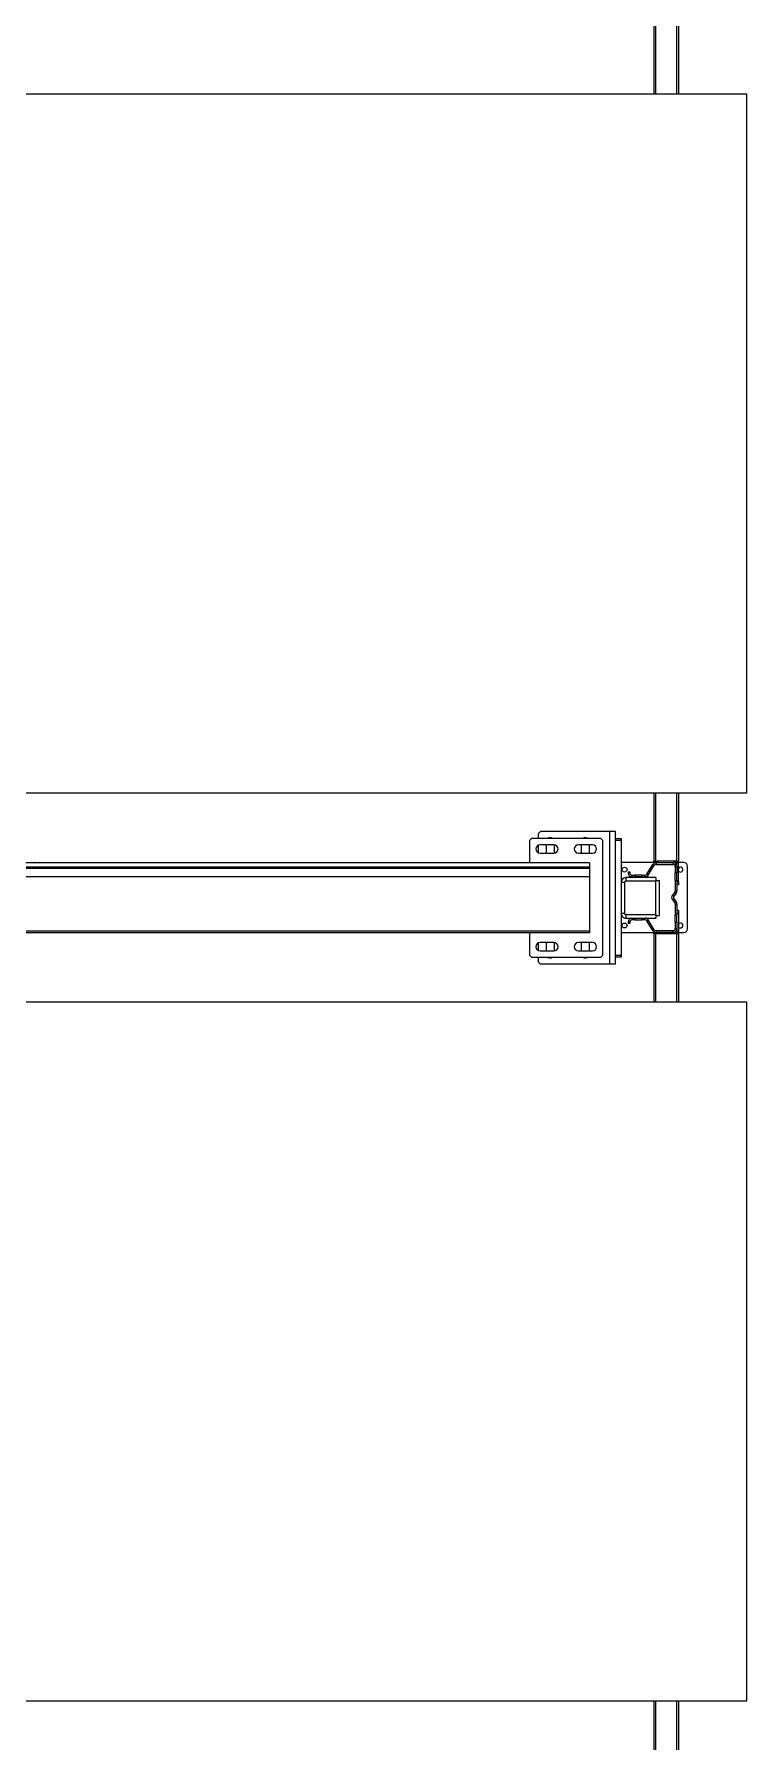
# Model space of a CAD drawing. Header units: millimetres. Extents: x 6622 to 532820, y 3370 to 359312.
# Drawn here: x 460130 to 461150, y 300081 to 302526 of the extents above; entities that cross this region are included whole.
import ezdxf

# ---------------------------------------------------------------- set-up
doc = ezdxf.new("R2010")
doc.units = ezdxf.units.MM

# ---------------------------------------------------------------- blocks, each defined once
blk = doc.blocks.new('A$C6F3A12F4')
at = {"color": 2, "linetype": 'Continuous', "lineweight": 25}
for p, q in [((12185.2, 3700), (12185.2, 2659)), ((13185.2, 3700), (12185.2, 3700)), ((13185.2, 2622.1), (13185.2, 3700)), ((13485.2, 3700), (13485.2, 2622.1)), ((14485.2, 3700), (13485.2, 3700)), ((14485.2, 2659), (14485.2, 3700)), ((12085.2, 3602), (12185.2, 3602)), ((12085.2, 3599.5), (12185.2, 3599.5)), ((13185.2, 3602), (13283.2, 3602)), ((13185.2, 3599.5), (13283.2, 3599.5)), ((13283.2, 3599.5), (13283.2, 3602)), ((13283.2, 3599), (13283.2, 3599.5)), ((13285.2, 3599), (13283.2, 3599)), ((13283.2, 3599), (13283.2, 3572)), ((13285.2, 3610), (13285.2, 3601.8)), ((13285.2, 3599), (13285.2, 3594.5)), ((13287.7, 3594.5), (13285.2, 3594.5)), ((13285.2, 3570.1), (13285.2, 3594.5)), ((13286.2, 3602), (13286.2, 3600)), ((13312.2, 3602), (13286.2, 3602)), ((13290.7, 3600), (13286.2, 3600)), ((13287.7, 3570.1), (13287.7, 3594.5)), ((13380.2, 3615), (13290.2, 3615)), ((13290.7, 3600), (13290.7, 3597.5)), ((13290.7, 3600), (13299.8, 3600)), ((13290.7, 3597.5), (13299.8, 3597.5)), ((13299.8, 3600), (13299.8, 3597.5)), ((13310.6, 3600), (13299.8, 3600)), ((13310.6, 3597.5), (13299.8, 3597.5)), ((13310.6, 3600), (13325.8, 3600)), ((13310.6, 3597.5), (13310.6, 3600)), ((13310.6, 3597.5), (13325.8, 3597.5)), ((13312.2, 3600), (13312.2, 3602)), ((13312.2, 3602), (13317.2, 3602)), ((13317.2, 3602), (13317.2, 3600)), ((13325.8, 3597.5), (13325.8, 3600)), ((13329.2, 3598.8), (13327.6, 3596.8)), ((13327.6, 3596.8), (13331.8, 3593.5)), ((13329.2, 3598.8), (13333.3, 3595.5)), ((13331.8, 3593.5), (13333.3, 3595.5)), ((13337.1, 3595.5), (13341.2, 3598.8)), ((13337.1, 3595.5), (13338.6, 3593.5)), ((13338.6, 3593.5), (13342.8, 3596.8)), ((13342.8, 3596.8), (13341.2, 3598.8)), ((13344.6, 3600), (13344.6, 3597.5)), ((13344.6, 3600), (13359.8, 3600)), ((13344.6, 3597.5), (13359.8, 3597.5)), ((13353.2, 3600), (13353.2, 3602)), ((13353.2, 3602), (13358.2, 3602)), ((13358.2, 3602), (13358.2, 3600)), ((13358.2, 3602), (13384.2, 3602)), ((13359.8, 3600), (13359.8, 3597.5)), ((13370.6, 3600), (13359.8, 3600)), ((13370.6, 3597.5), (13359.8, 3597.5)), ((13370.6, 3597.5), (13370.6, 3600)), ((13370.6, 3600), (13379.7, 3600)), ((13370.6, 3597.5), (13379.7, 3597.5)), ((13379.7, 3600), (13384.2, 3600)), ((13379.7, 3597.5), (13379.7, 3600)), ((13385.2, 3594.5), (13382.7, 3594.5)), ((13382.7, 3594.5), (13382.7, 3570.1)), ((13384.2, 3600), (13384.2, 3602)), ((13385.2, 3601.8), (13385.2, 3610)), ((13387.2, 3599), (13385.2, 3599)), ((13385.2, 3599), (13385.2, 3594.5)), ((13385.2, 3594.5), (13385.2, 3570.1)), ((13387.2, 3599.5), (13387.2, 3602)), ((13387.2, 3602), (13485.2, 3602)), ((13387.2, 3599), (13387.2, 3599.5)), ((13387.2, 3599.5), (13485.2, 3599.5)), ((13387.2, 3599), (13387.2, 3572)), ((14485.2, 3602), (14585.2, 3602)), ((14485.2, 3599.5), (14585.2, 3599.5)), ((12085.2, 3569.5), (12185.2, 3569.5)), ((13185.2, 3569.5), (13283.2, 3569.5)), ((13283.2, 3572), (13285.2, 3572)), ((13283.2, 3567), (13283.2, 3572)), ((13285.2, 3570.1), (13285.2, 3567)), ((13285.2, 3570.1), (13287.7, 3570.1)), ((13306.7, 3569.9), (13311.7, 3569.9)), ((13306.7, 3569.9), (13306.7, 3526.9)), ((13310.7, 3569.9), (13310.7, 3574.9)), ((13360.7, 3574.9), (13310.7, 3574.9)), ((13360.7, 3569.9), (13310.7, 3569.9)), ((13311.7, 3569.9), (13311.7, 3526.9)), ((13359.7, 3526.9), (13359.7, 3569.9)), ((13359.7, 3569.9), (13364.7, 3569.9)), ((13360.7, 3569.9), (13360.7, 3574.9)), ((13364.7, 3526.9), (13364.7, 3569.9)), ((13382.7, 3570.1), (13385.2, 3570.1)), ((13385.2, 3572), (13387.2, 3572)), ((13385.2, 3567), (13385.2, 3570.1)), ((13387.2, 3572), (13387.2, 3567)), ((13387.2, 3569.5), (13485.2, 3569.5)), ((14485.2, 3569.5), (14585.2, 3569.5)), ((12085.2, 3567), (12185.2, 3567)), ((13185.2, 3567), (13283.2, 3567)), ((13285.2, 3567), (13283.2, 3567)), ((13285.2, 3567), (13285.2, 3520)), ((13289.1, 3567.5), (13287.8, 3565.4)), ((13301.8, 3556.9), (13287.8, 3565.4)), ((13303.1, 3559), (13289.1, 3567.5)), ((13301.8, 3556.9), (13303.1, 3559)), ((13305.7, 3554.3), (13303.2, 3554.3)), ((13303.2, 3550.3), (13303.2, 3554.3)), ((13305.7, 3550.3), (13303.2, 3550.3)), ((13303.2, 3550.3), (13303.2, 3539.5)), ((13305.7, 3550.3), (13305.7, 3554.3)), ((13305.7, 3550.3), (13305.7, 3539.5)), ((13367.2, 3554.3), (13364.7, 3554.3)), ((13367.2, 3550.3), (13364.7, 3550.3)), ((13367.2, 3554.3), (13367.2, 3550.3)), ((13367.2, 3539.5), (13367.2, 3550.3)), ((13381.3, 3567.5), (13367.3, 3559)), ((13367.3, 3559), (13368.6, 3556.9)), ((13382.6, 3565.4), (13368.6, 3556.9)), ((13382.6, 3565.4), (13381.3, 3567.5)), ((13387.2, 3567), (13385.2, 3567)), ((13385.2, 3520), (13385.2, 3567)), ((13387.2, 3567), (13485.2, 3567)), ((14485.2, 3567), (14585.2, 3567)), ((13298.2, 3530), (13298.2, 3532.5)), ((13298.2, 3532.5), (13300.2, 3532.5)), ((13298.2, 3530), (13300.2, 3530)), ((13300.2, 3530), (13300.2, 3532.5)), ((13303.2, 3539.5), (13305.7, 3539.5)), ((13303.2, 3535.5), (13303.2, 3539.5)), ((13303.2, 3535.5), (13305.7, 3535.5)), ((13305.7, 3535.5), (13305.7, 3539.5)), ((13306.7, 3526.9), (13311.7, 3526.9)), ((13313.7, 3524.9), (13313.7, 3519.9)), ((13313.7, 3524.9), (13357.7, 3524.9)), ((13357.7, 3519.9), (13357.7, 3524.9)), ((13359.7, 3526.9), (13364.7, 3526.9)), ((13364.7, 3539.5), (13367.2, 3539.5)), ((13364.7, 3535.5), (13367.2, 3535.5)), ((13367.2, 3539.5), (13367.2, 3535.5)), ((13370.2, 3532.5), (13370.2, 3530)), ((13370.2, 3532.5), (13372.2, 3532.5)), ((13370.2, 3530), (13372.2, 3530)), ((13372.2, 3532.5), (13372.2, 3530)), ((13430.7, 3511.9), (13240.7, 3511.9)), ((13240.7, 3511.9), (13240.7, 3503.9)), ((13430.7, 3503.9), (13240.7, 3503.9)), ((13240.7, 3503.9), (13240.7, 3404.9)), ((13250.7, 3511.9), (13250.7, 3519.9)), ((13250.7, 3519.9), (13253.7, 3519.9)), ((13253.7, 3519.9), (13253.7, 3511.9)), ((13253.7, 3519.9), (13417.7, 3519.9)), ((13417.7, 3511.9), (13417.7, 3519.9)), ((13417.7, 3519.9), (13420.7, 3519.9)), ((13420.7, 3519.9), (13420.7, 3511.9)), ((13430.7, 3511.9), (13430.7, 3503.9)), ((13430.7, 3503.9), (13430.7, 3404.9)), ((13253.7, 3494), (13250.7, 3491)), ((13250.7, 3491), (13250.7, 3392)), ((13417.7, 3494), (13253.7, 3494)), ((13259.7, 3479), (13259.7, 3459)), ((13271.7, 3474.9), (13259.7, 3474.9)), ((13271.7, 3459), (13271.7, 3479)), ((13285.7, 3475), (13285.7, 225)), ((13285.7, 3475), (13291.1, 3475)), ((13291.1, 225), (13291.1, 3475)), ((13291.1, 3475), (13293.7, 3475)), ((13293.7, 3475), (13293.7, 225)), ((13293.7, 3475), (13305.7, 3475)), ((13305.7, 3475), (13305.7, 225)), ((13305.7, 3475), (13383.1, 3475)), ((13383.1, 225), (13383.1, 3475)), ((13383.1, 3475), (13385.7, 3475)), ((13385.7, 3475), (13385.7, 225)), ((13399.7, 3479), (13399.7, 3459)), ((13411.7, 3474.9), (13399.7, 3474.9)), ((13411.7, 3459), (13411.7, 3479)), ((13420.7, 3491), (13417.7, 3494)), ((13420.7, 3392), (13420.7, 3491)), ((13259.7, 3462.9), (13271.7, 3462.9)), ((13399.7, 3462.9), (13411.7, 3462.9)), ((13259.7, 3424), (13259.7, 3404)), ((13271.6, 3424.9), (13259.8, 3424.9)), ((13271.7, 3404), (13271.7, 3424)), ((13399.7, 3424), (13399.7, 3404)), ((13411.6, 3424.9), (13399.8, 3424.9)), ((13411.7, 3404), (13411.7, 3424)), ((13240.7, 3404.9), (13243.7, 3401.9)), ((13250.7, 3401.9), (13243.7, 3401.9)), ((13259.7, 3412.9), (13271.7, 3412.9)), ((13271.3, 3401.9), (13260.1, 3401.9)), ((13399.7, 3412.9), (13411.7, 3412.9)), ((13411.3, 3401.9), (13400.1, 3401.9)), ((13427.7, 3401.9), (13420.7, 3401.9)), ((13427.7, 3401.9), (13430.7, 3404.9)), ((13250.7, 3392), (13253.7, 3389)), ((13253.7, 3389), (13285.7, 3389)), ((13385.7, 3389), (13417.7, 3389)), ((13417.7, 3389), (13420.7, 3392))]:
    blk.add_line(p, q, dxfattribs=at)
for centre in [(13295.2, 3525), (13375.2, 3525)]:
    blk.add_circle(centre, 3.5, dxfattribs=at)
for centre, radius, start, end in [((13286.2, 3599), 3, 90, 180), ((13290.2, 3610), 5, 90, 180), ((13286.2, 3599), 1, 90, 180), ((13290.7, 3594.5), 5.5, 90, 180), ((13290.7, 3594.5), 3, 90, 180), ((13295.2, 3605), 3.5, 301.0027, 180), ((13295.2, 3605), 3.5, 180, 238.9973), ((13325.8, 3594.5), 5.5, 51.3402, 90), ((13325.8, 3594.5), 3, 51.3402, 90), ((13335.2, 3597.8), 3, 231.3402, 308.6598), ((13344.6, 3594.5), 5.5, 90, 128.6598), ((13344.6, 3594.5), 3, 90, 128.6598), ((13375.2, 3605), 3.5, 301.0027, 180), ((13375.2, 3605), 3.5, 180, 238.9973), ((13379.7, 3594.5), 5.5, 0, 90), ((13379.7, 3594.5), 3, 0, 90), ((13380.2, 3610), 5, 0, 90), ((13384.2, 3599), 3, 0, 90), ((13384.2, 3599), 1, 0, 90), ((13290.7, 3570.1), 5.5, 180, 238.5704), ((13290.7, 3570.1), 3, 180, 238.5704), ((13335.2, 3597.8), 5.5, 231.3402, 308.6598), ((13379.7, 3570.1), 3, 301.4296, 0), ((13379.7, 3570.1), 5.5, 301.4296, 0), ((13300.2, 3554.3), 3, 0, 58.5704), ((13300.2, 3554.3), 5.5, 0, 58.5704), ((13370.2, 3554.3), 5.5, 121.4296, 180), ((13370.2, 3554.3), 3, 121.4296, 180), ((13300.2, 3535.5), 3, 270, 0), ((13300.2, 3535.5), 5.5, 270, 0), ((13313.7, 3526.9), 7, 180, 270), ((13313.7, 3526.9), 2, 180, 270), ((13357.7, 3526.9), 2, 270, 0), ((13357.7, 3526.9), 7, 270, 0), ((13370.2, 3535.5), 5.5, 180, 270), ((13370.2, 3535.5), 3, 180, 270), ((13255.7, 3468.9), 6, 146.4427, 213.5573), ((13265.7, 3479), 6, 0, 180), ((13405.7, 3479), 6, 0, 180), ((13415.7, 3468.9), 6, 326.4427, 33.5573), ((13265.7, 3459), 6, 180, 0), ((13405.7, 3459), 6, 180, 0), ((13265.7, 3424), 6, 0, 180), ((13405.7, 3424), 6, 0, 180), ((13255.7, 3418.9), 6, 146.4427, 213.5573), ((13265.7, 3404), 6, 180, 0), ((13405.7, 3404), 6, 180, 0), ((13415.7, 3418.9), 6, 326.4427, 33.5573), ((13290.2, 2680), 5, 154.1581, 180)]:
    blk.add_arc(centre, radius, start, end, dxfattribs=at)

msp = doc.modelspace()

# ---------------------------------------------------------------- block references
at = {"color": 0, "rotation": 270}
msp.add_blockref('A$C6F3A12F4', (457450, 314625.198), dxfattribs=at)

doc.saveas('drawing.dxf')
